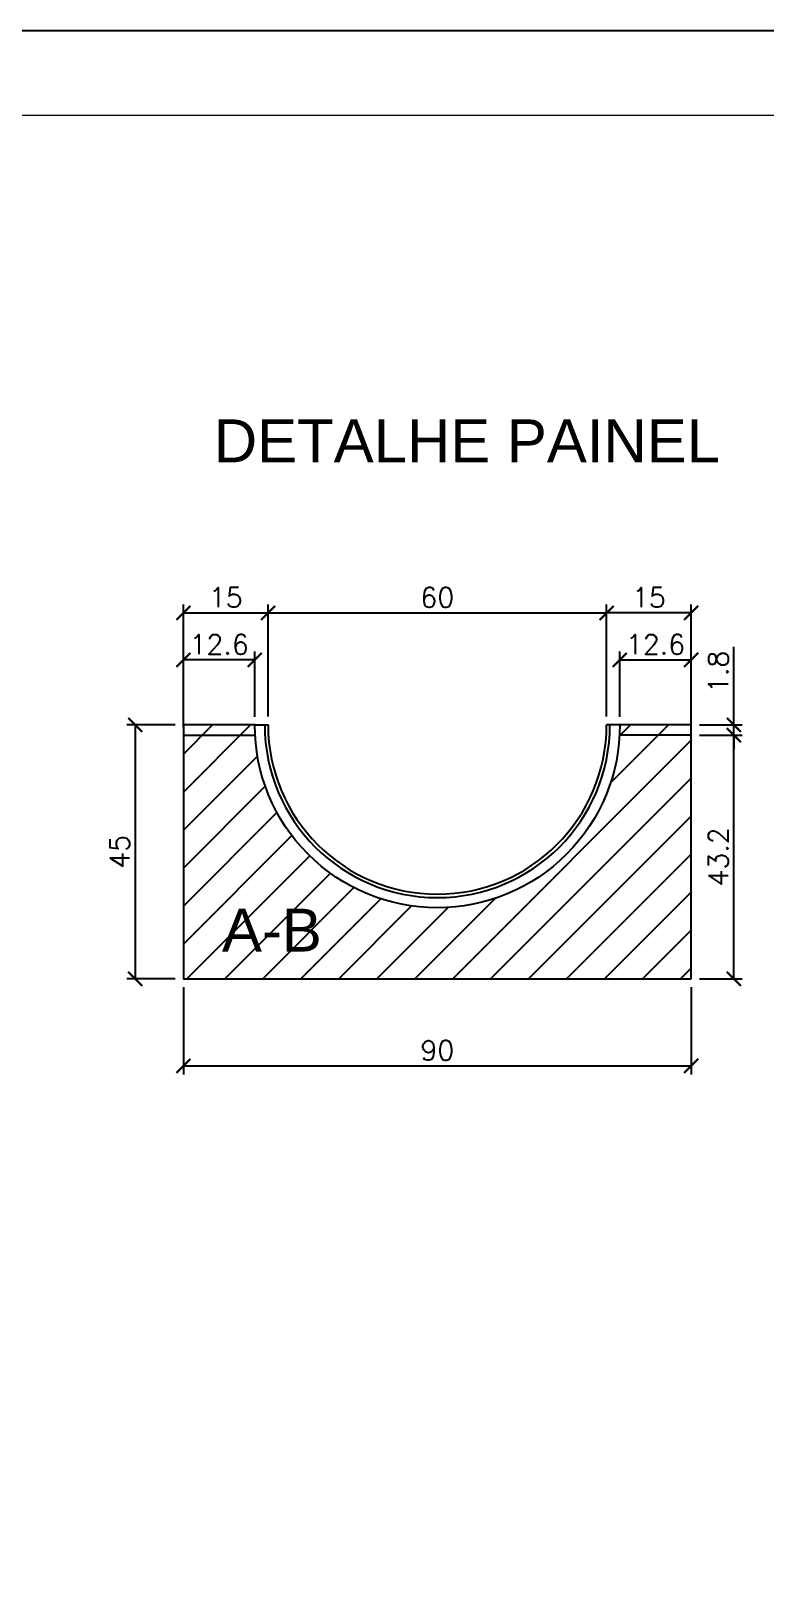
# Model space of a CAD drawing. Extents: x -23436 to 4767, y -3862 to 10024.
# Drawn here: x -18663 to -18402, y -1164 to -618 of the extents above; entities that cross this region are included whole.
import ezdxf
from ezdxf.enums import TextEntityAlignment as Align

# ---------------------------------------------------------------- set-up
doc = ezdxf.new("R2010")
doc.units = 0
doc.header["$PDMODE"] = 2
doc.header["$PDSIZE"] = 10
doc.layers.get('0').update_dxf_attribs({"lineweight": 13})
doc.layers.get('Defpoints').update_dxf_attribs({"lineweight": 13})
doc.layers.add('cotas', color=4, linetype='Continuous', lineweight=13)
doc.layers.add('FOLHA MB', color=7, linetype='Continuous', lineweight=13)
doc.layers.add('Laje_Perimetro', color=7, linetype='Continuous', plot=False)
for name, color, linetype in [('MB Logo', 254, 'Continuous'), ('Painéis', 30, 'Continuous'), ('Reaproveitamento', 252, 'Continuous'), ('TEXTO_GERAL', 7, 'Continuous')]:
    doc.layers.add(name, color=color, linetype=linetype)
doc.styles.add('ROMANS', font='romans.shx')
doc.styles.add('SANSSERIF', font='sas_____.pfb')
doc.dimstyles.new('COTA SECAO', dxfattribs={"dimtxt": 7, "dimasz": 5, "dimexe": 3, "dimexo": 3, "dimgap": 2, "dimtad": 3, "dimdec": 1, "dimlfac": 0.5, "dimzin": 12, "dimdsep": 46, "dimtxsty": 'ROMANS', "dimblk": 'ARCHTICK', "dimcen": 0, "dimclrd": 4, "dimclre": 4, "dimclrt": 1, "dimadec": 1, "dimazin": 3, "dimtfac": 1, "dimtdec": 1, "dimtmove": 0, "dimatfit": 3, "dimldrblk": 'OBLIQUE', "dimfxl": 0, "dimtolj": 1, "dimtzin": 12, "dimarcsym": 0})

# ---------------------------------------------------------------- blocks, each defined once
blk = doc.blocks.new('A$C169d8357')
at = {"layer": 'FOLHA MB', "color": 1}
for points in [[(0, 1199.93842203898), (0, 149.9384220389802), (1485.020408163266, 149.9384220389802), (1485.020408163266, 1199.93842203898)], [(70, 1169.93842203898), (70, 179.9384220389802), (1455.020408163266, 179.9384220389802), (1455.020408163266, 1169.93842203898)]]:
    blk.add_lwpolyline(points, close=True, dxfattribs=at)
blk = doc.blocks.new('_ArchTick')
at = {"color": 0, "linetype": 'ByBlock', "const_width": 0.15}
blk.add_lwpolyline([(-0.5, -0.5), (0.5, 0.5)], dxfattribs=at)
blk = doc.blocks.new('*D4530')
at = {"color": 4, "lineweight": -2, "transparency": 16777216}
for p, q in [((-18413.54516998012, -863.859883122776), (-18413.54516998012, -836.1932164561083)), ((-18425.67230497334, -863.859883122776), (-18410.54516998012, -863.859883122776)), ((-18425.67230497365, -867.4598831227745), (-18410.54516998012, -867.4598831227745)), ((-18413.54516998012, -867.4598831227745), (-18413.54516998012, -863.859883122776)), ((-18413.54516998012, -867.4598831227745), (-18413.54516998012, -872.4598831227745))]:
    blk.add_line(p, q, dxfattribs=at)
at = {"layer": 'Defpoints', "color": 0, "transparency": 16777216}
for p in [(-18428.67230497334, -863.859883122776), (-18428.67230497365, -867.4598831227745), (-18413.54516998012, -867.4598831227745)]:
    blk.add_point(p, dxfattribs=at)
at = {"color": 4, "lineweight": -2, "transparency": 16777216, "xscale": 5, "yscale": 5, "zscale": 5}
for p, rotation in [((-18413.54516998012, -863.859883122776), 270), ((-18413.54516998012, -867.4598831227745), 90)]:
    blk.add_blockref('_ArchTick', p, dxfattribs=dict(at, rotation=rotation))
at = {"color": 1, "transparency": 16777216, "insert": (-18419.04516998012, -845.0265497894361), "char_height": 7, "attachment_point": 5, "rotation": 90, "style": 'ROMANS'}
blk.add_mtext('\\A1;1.8', dxfattribs=at)
blk = doc.blocks.new('_OBLIQUE')
at = {"color": 0, "linetype": 'ByBlock', "lineweight": -2}
for p, q in [((0, 0), (-1, 0)), ((-0.5, -0.5), (0.5, 0.5))]:
    blk.add_line(p, q, dxfattribs=at)
blk = doc.blocks.new('*D4531')
at = {"color": 4, "lineweight": -2, "transparency": 16777216}
for p, q in [((-18608.67097258878, -864.6954318600165), (-18608.67097258878, -821.1452833044732)), ((-18608.67097258878, -824.1452833044732), (-18578.67230497333, -824.1452833044732)), ((-18578.67230497333, -860.8598830789742), (-18578.67230497333, -821.1452833044732))]:
    blk.add_line(p, q, dxfattribs=at)
at = {"layer": 'Defpoints', "color": 0, "transparency": 16777216}
for p in [(-18578.67230497333, -824.1452833044732), (-18608.67097258878, -867.6954318600165), (-18578.67230497333, -863.8598830789742)]:
    blk.add_point(p, dxfattribs=at)
at = {"color": 4, "lineweight": -2, "transparency": 16777216, "xscale": 5, "yscale": 5, "zscale": 5, "rotation": 180}
blk.add_blockref('_ArchTick', (-18608.67097258878, -824.1452833044732), dxfattribs=at)
at = {"color": 4, "lineweight": -2, "transparency": 16777216, "xscale": 5, "yscale": 5, "zscale": 5}
blk.add_blockref('_ArchTick', (-18578.67230497333, -824.1452833044732), dxfattribs=at)
at = {"color": 1, "transparency": 16777216, "insert": (-18593.67163878106, -818.6452833044732), "char_height": 7, "attachment_point": 5, "style": 'ROMANS'}
blk.add_mtext('\\A1;15', dxfattribs=at)
blk = doc.blocks.new('*D4532')
at = {"color": 4, "lineweight": -2, "transparency": 16777216}
for p, q in [((-18608.67097258878, -861.0258336024654), (-18608.67097258878, -837.80709191202)), ((-18583.3724407361, -840.80709191202), (-18608.67097258878, -840.80709191202)), ((-18583.3724407361, -861.0258336024654), (-18583.3724407361, -837.80709191202))]:
    blk.add_line(p, q, dxfattribs=at)
at = {"layer": 'Defpoints', "color": 0, "transparency": 16777216}
for p in [(-18608.67097258878, -840.80709191202), (-18608.67097258878, -864.0258336024654), (-18583.3724407361, -864.0258336024654)]:
    blk.add_point(p, dxfattribs=at)
at = {"color": 4, "lineweight": -2, "transparency": 16777216, "xscale": 5, "yscale": 5, "zscale": 5, "rotation": 180}
blk.add_blockref('_ArchTick', (-18608.67097258878, -840.80709191202), dxfattribs=at)
at = {"color": 4, "lineweight": -2, "transparency": 16777216, "xscale": 5, "yscale": 5, "zscale": 5}
blk.add_blockref('_ArchTick', (-18583.3724407361, -840.80709191202), dxfattribs=at)
at = {"color": 1, "transparency": 16777216, "insert": (-18596.02170666244, -835.30709191202), "char_height": 7, "attachment_point": 5, "style": 'ROMANS'}
blk.add_mtext('\\A1;12.6', dxfattribs=at)
blk = doc.blocks.new('*D4533')
at = {"color": 4, "lineweight": -2, "transparency": 16777216}
for p, q in [((-18458.67230497333, -860.8598830789742), (-18458.67230497333, -821.1452833044732)), ((-18428.67363735788, -824.1452833044732), (-18458.67230497333, -824.1452833044732)), ((-18428.67363735788, -864.6954318600165), (-18428.67363735788, -821.1452833044732))]:
    blk.add_line(p, q, dxfattribs=at)
at = {"layer": 'Defpoints', "color": 0, "transparency": 16777216}
for p in [(-18458.67230497333, -824.1452833044732), (-18458.67230497333, -863.8598830789742), (-18428.67363735788, -867.6954318600165)]:
    blk.add_point(p, dxfattribs=at)
at = {"color": 4, "lineweight": -2, "transparency": 16777216, "xscale": 5, "yscale": 5, "zscale": 5, "rotation": 180}
blk.add_blockref('_ArchTick', (-18458.67230497333, -824.1452833044732), dxfattribs=at)
at = {"color": 4, "lineweight": -2, "transparency": 16777216, "xscale": 5, "yscale": 5, "zscale": 5}
blk.add_blockref('_ArchTick', (-18428.67363735788, -824.1452833044732), dxfattribs=at)
at = {"color": 1, "transparency": 16777216, "insert": (-18443.6729711656, -818.6452833044732), "char_height": 7, "attachment_point": 5, "style": 'ROMANS'}
blk.add_mtext('\\A1;15', dxfattribs=at)
blk = doc.blocks.new('*D4534')
at = {"color": 4, "lineweight": -2, "transparency": 16777216}
for p, q in [((-18453.97216921056, -861.0258336024654), (-18453.97216921056, -837.80709191202)), ((-18453.97216921056, -840.80709191202), (-18428.67363735788, -840.80709191202)), ((-18428.67363735788, -861.0258336024654), (-18428.67363735788, -837.80709191202))]:
    blk.add_line(p, q, dxfattribs=at)
at = {"layer": 'Defpoints', "color": 0, "transparency": 16777216}
for p in [(-18428.67363735788, -840.80709191202), (-18453.97216921056, -864.0258336024654), (-18428.67363735788, -864.0258336024654)]:
    blk.add_point(p, dxfattribs=at)
at = {"color": 4, "lineweight": -2, "transparency": 16777216, "xscale": 5, "yscale": 5, "zscale": 5, "rotation": 180}
blk.add_blockref('_ArchTick', (-18453.97216921056, -840.80709191202), dxfattribs=at)
at = {"color": 4, "lineweight": -2, "transparency": 16777216, "xscale": 5, "yscale": 5, "zscale": 5}
blk.add_blockref('_ArchTick', (-18428.67363735788, -840.80709191202), dxfattribs=at)
at = {"color": 1, "transparency": 16777216, "insert": (-18441.32290328422, -835.30709191202), "char_height": 7, "attachment_point": 5, "style": 'ROMANS'}
blk.add_mtext('\\A1;12.6', dxfattribs=at)
blk = doc.blocks.new('*D4535')
at = {"color": 4, "lineweight": -2, "transparency": 16777216}
for p, q in [((-18578.67230497333, -860.8598830789742), (-18578.67230497333, -821.1452833044732)), ((-18578.67230497333, -824.1452833044732), (-18458.67230497333, -824.1452833044732)), ((-18458.67230497333, -860.8598831195923), (-18458.67230497333, -821.1452833044732))]:
    blk.add_line(p, q, dxfattribs=at)
at = {"layer": 'Defpoints', "color": 0, "transparency": 16777216}
for p in [(-18458.67230497333, -824.1452833044732), (-18578.67230497333, -863.8598830789742), (-18458.67230497333, -863.8598831195923)]:
    blk.add_point(p, dxfattribs=at)
at = {"color": 4, "lineweight": -2, "transparency": 16777216, "xscale": 5, "yscale": 5, "zscale": 5, "rotation": 180}
blk.add_blockref('_ArchTick', (-18578.67230497333, -824.1452833044732), dxfattribs=at)
at = {"color": 4, "lineweight": -2, "transparency": 16777216, "xscale": 5, "yscale": 5, "zscale": 5}
blk.add_blockref('_ArchTick', (-18458.67230497333, -824.1452833044732), dxfattribs=at)
at = {"color": 1, "transparency": 16777216, "insert": (-18518.67230497333, -818.6452833044732), "char_height": 7, "attachment_point": 5, "style": 'ROMANS'}
blk.add_mtext('\\A1;60', dxfattribs=at)
blk = doc.blocks.new('*D4536')
at = {"color": 4, "lineweight": -2, "transparency": 16777216}
for p, q in [((-18611.67097258879, -863.8598830789747), (-18628.79636001781, -863.8598830789747)), ((-18625.79636001781, -863.8598830789747), (-18625.79636001781, -953.8598830723463)), ((-18611.67097258879, -953.8598830723463), (-18628.79636001781, -953.8598830723463))]:
    blk.add_line(p, q, dxfattribs=at)
at = {"layer": 'Defpoints', "color": 0, "transparency": 16777216}
for p in [(-18608.67097258879, -863.8598830789747), (-18625.79636001781, -953.8598830723463), (-18608.67097258879, -953.8598830723463)]:
    blk.add_point(p, dxfattribs=at)
at = {"color": 4, "lineweight": -2, "transparency": 16777216, "xscale": 5, "yscale": 5, "zscale": 5}
for p, rotation in [((-18625.79636001781, -863.8598830789747), 90), ((-18625.79636001781, -953.8598830723463), 270)]:
    blk.add_blockref('_ArchTick', p, dxfattribs=dict(at, rotation=rotation))
at = {"color": 1, "transparency": 16777216, "insert": (-18631.2963600178, -908.859883075655), "char_height": 7, "attachment_point": 5, "rotation": 90, "style": 'ROMANS'}
blk.add_mtext('\\A1;45', dxfattribs=at)
blk = doc.blocks.new('*D4537')
at = {"color": 4, "lineweight": -2, "transparency": 16777216}
for p, q in [((-18608.67097258878, -956.8598830723458), (-18608.67097258878, -987.7658702929893)), ((-18428.67230498001, -956.8598830723458), (-18428.67230498001, -987.7658702929893)), ((-18608.67097258878, -984.7658702929893), (-18428.67230498001, -984.7658702929893))]:
    blk.add_line(p, q, dxfattribs=at)
at = {"layer": 'Defpoints', "color": 0, "transparency": 16777216}
for p in [(-18608.67097258878, -953.8598830723458), (-18428.67230498001, -953.8598830723458), (-18428.67230498001, -984.7658702929893)]:
    blk.add_point(p, dxfattribs=at)
at = {"color": 4, "lineweight": -2, "transparency": 16777216, "xscale": 5, "yscale": 5, "zscale": 5, "rotation": 180}
blk.add_blockref('_ArchTick', (-18608.67097258878, -984.7658702929893), dxfattribs=at)
at = {"color": 4, "lineweight": -2, "transparency": 16777216, "xscale": 5, "yscale": 5, "zscale": 5}
blk.add_blockref('_ArchTick', (-18428.67230498001, -984.7658702929893), dxfattribs=at)
at = {"color": 1, "transparency": 16777216, "insert": (-18518.67163878439, -979.2658702929893), "char_height": 7, "attachment_point": 5, "style": 'ROMANS'}
blk.add_mtext('\\A1;90', dxfattribs=at)
blk = doc.blocks.new('*D4538')
at = {"color": 4, "lineweight": -2, "transparency": 16777216}
for p, q in [((-18425.67230497365, -867.4598831227745), (-18410.5451699802, -867.4598831227745)), ((-18413.5451699802, -953.8598830723463), (-18413.5451699802, -867.4598831227745)), ((-18425.67230498001, -953.8598830723463), (-18410.5451699802, -953.8598830723463))]:
    blk.add_line(p, q, dxfattribs=at)
at = {"layer": 'Defpoints', "color": 0, "transparency": 16777216}
for p in [(-18428.67230497365, -867.4598831227745), (-18413.5451699802, -867.4598831227745), (-18428.67230498001, -953.8598830723463)]:
    blk.add_point(p, dxfattribs=at)
at = {"color": 4, "lineweight": -2, "transparency": 16777216, "xscale": 5, "yscale": 5, "zscale": 5}
for p, rotation in [((-18413.5451699802, -867.4598831227745), 90), ((-18413.5451699802, -953.8598830723463), 270)]:
    blk.add_blockref('_ArchTick', p, dxfattribs=dict(at, rotation=rotation))
at = {"color": 1, "transparency": 16777216, "insert": (-18419.0451699802, -910.6598830975549), "char_height": 7, "attachment_point": 5, "rotation": 90, "style": 'ROMANS'}
blk.add_mtext('\\A1;43.2', dxfattribs=at)

msp = doc.modelspace()

# ---------------------------------------------------------------- hatches: boundary and pattern name
at = {"layer": 'Reaproveitamento'}
h = msp.add_hatch(dxfattribs=at)
h.set_pattern_fill('ANSI31', color=256, scale=3, style=0)
h.set_pattern_definition([(45, (-11602.33286603977, -77.69281769420923), (-6.735192090801865, 6.735192090801865), [])])
edge = h.paths.add_edge_path()
edge.add_line((-18428.67230498001, -953.8598830723458), (-18428.67230498001, -939.8598830646915))
edge.add_line((-18428.67230498001, -939.8598830646915), (-18428.67230497333, -863.8598831227755))
edge.add_line((-18428.67230497333, -863.8598831227755), (-18453.97238225313, -863.8598831227755))
edge.add_arc((-18518.60625243806, -864.0258336026527), 64.63408322738749, -90.0585531961861, 0.1471092661519151, ccw=False)
edge.add_arc((-18518.73835750852, -864.0258336024654), 64.63408322757445, 179.8528906951857, 270.05855319612294, ccw=False)
edge.add_line((-18583.37222769353, -863.8598830789742), (-18608.67097258878, -863.8598830789742))
edge.add_line((-18608.67097258878, -863.8598830789742), (-18608.67097258878, -953.8598830723458))
edge.add_line((-18608.67097258878, -953.8598830723458), (-18428.67230498001, -953.8598830723458))

# ---------------------------------------------------------------- linework, layer by layer
at = {"layer": 'cotas'}
msp.add_line((-18578.56420759534, -867.4598831227704), (-18578.56287521747, -867.4598831227704), dxfattribs=at)
at = {"layer": 'Laje_Perimetro'}
msp.add_lwpolyline([(-17606.37687271501, -617.7405397181392), (-19091.39728087827, -617.7405397181392), (-19091.39728087827, -1667.740539718139), (-17606.37687271501, -1667.740539718139)], close=True, dxfattribs=at)
at = {"layer": 'Painéis', "color": 32, "true_color": 0xcd6928}
for p, q in [((-18608.67097259514, -867.459883122774), (-18583.28114965885, -867.4598831227704)), ((-18583.37222769353, -863.8598830789742), (-18578.67230497333, -863.8598830789742)), ((-18453.97238225313, -863.8598831227755), (-18458.67230497333, -863.8598831195923)), ((-18428.67230497365, -867.459883122774), (-18454.06346028791, -867.4598831227704))]:
    msp.add_line(p, q, dxfattribs=at)
msp.add_lwpolyline([(-18428.67230498001, -953.8598830723458), (-18428.67230498001, -939.8598830646915), (-18428.67230497333, -863.8598831227755), (-18453.97238225313, -863.8598831227755, -0.4152652900214817), (-18518.67230497333, -928.6598830789735, -0.4152652902189455), (-18583.37222769353, -863.8598830789742), (-18608.67097258878, -863.8598830789742), (-18608.67097258878, -953.8598830723458)], format="xyb", close=True, dxfattribs=at)
at = {"layer": 'Painéis'}
for radius in [61.2, 60]:
    msp.add_arc((-18518.67230497333, -863.8598830789742), radius, 180, 359.99999996123, dxfattribs=at)

# ---------------------------------------------------------------- block references
at = {"layer": 'MB Logo'}
msp.add_blockref('A$C169d8357', (-19091.39728087827, -1817.678961757119), dxfattribs=at)

# ---------------------------------------------------------------- texts
at = {"layer": 'TEXTO_GERAL', "color": 0, "linetype": 'Continuous', "style": 'SANSSERIF'}
for s, p in [('DETALHE PAINEL', (-18597.87835727276, -763.1185949637456)), ('A-B', (-18595.02919135515, -936.6051851917564))]:
    msp.add_text(s, height=15.20700276928282, dxfattribs=at).set_placement(p, align=Align.MIDDLE_LEFT)

# ---------------------------------------------------------------- dimensions: what is measured, and where the dimension line sits
for base, p1, p2, picture, middle in [((-18578.67230497333, -824.1452833044732), (-18608.67097258878, -867.6954318600165), (-18578.67230497333, -863.8598830789742), '*D4531', (-18593.67163878106, -818.6452833044732)), ((-18458.67230497333, -824.1452833044732), (-18578.67230497333, -863.8598830789742), (-18458.67230497333, -863.8598831195923), '*D4535', (-18518.67230497333, -818.6452833044732)), ((-18608.67097258878, -840.80709191202), (-18583.3724407361, -864.0258336024654), (-18608.67097258878, -864.0258336024654), '*D4532', (-18596.02170666244, -835.30709191202)), ((-18428.67230498001, -984.7658702929893), (-18608.67097258878, -953.8598830723458), (-18428.67230498001, -953.8598830723458), '*D4537', (-18518.67163878439, -979.2658702929893))]:
    dim = msp.add_linear_dim(base=base, p1=p1, p2=p2, dimstyle='COTA SECAO')
    dim.commit()
    dim.dimension.update_dxf_attribs({"geometry": picture, "text_midpoint": middle})
for base, p1, p2, angle, picture, middle in [((-18458.67230497333, -824.1452833044732), (-18428.67363735788, -867.6954318600165), (-18458.67230497333, -863.8598830789742), 180, '*D4533', (-18443.6729711656, -818.6452833044732)), ((-18428.67363735788, -840.80709191202), (-18453.97216921056, -864.0258336024654), (-18428.67363735788, -864.0258336024654), 180, '*D4534', (-18441.32290328422, -835.30709191202)), ((-18625.79636001781, -953.8598830723463), (-18608.67097258878, -863.8598830789742), (-18608.67097258878, -953.8598830723458), 90, '*D4536', (-18631.2963600178, -908.859883075655)), ((-18413.5451699802, -867.4598831227745), (-18428.67230498001, -953.8598830723458), (-18428.67230497365, -867.459883122774), 90, '*D4538', (-18419.0451699802, -910.6598830975549))]:
    dim = msp.add_linear_dim(base=base, p1=p1, p2=p2, angle=angle, dimstyle='COTA SECAO')
    dim.commit()
    dim.dimension.update_dxf_attribs({"geometry": picture, "text_midpoint": middle})
dim = msp.add_linear_dim(base=(-18413.54516998012, -867.4598831227745), p1=(-18428.67230497333, -863.8598831227755), p2=(-18428.67230497365, -867.459883122774), angle=270, dimstyle='COTA SECAO')
dim.commit()
dim.dimension.update_dxf_attribs({"geometry": '*D4530', "text_midpoint": (-18413.54516998012, -845.0265497894361), "dimtype": 160})

doc.saveas('drawing.dxf')
